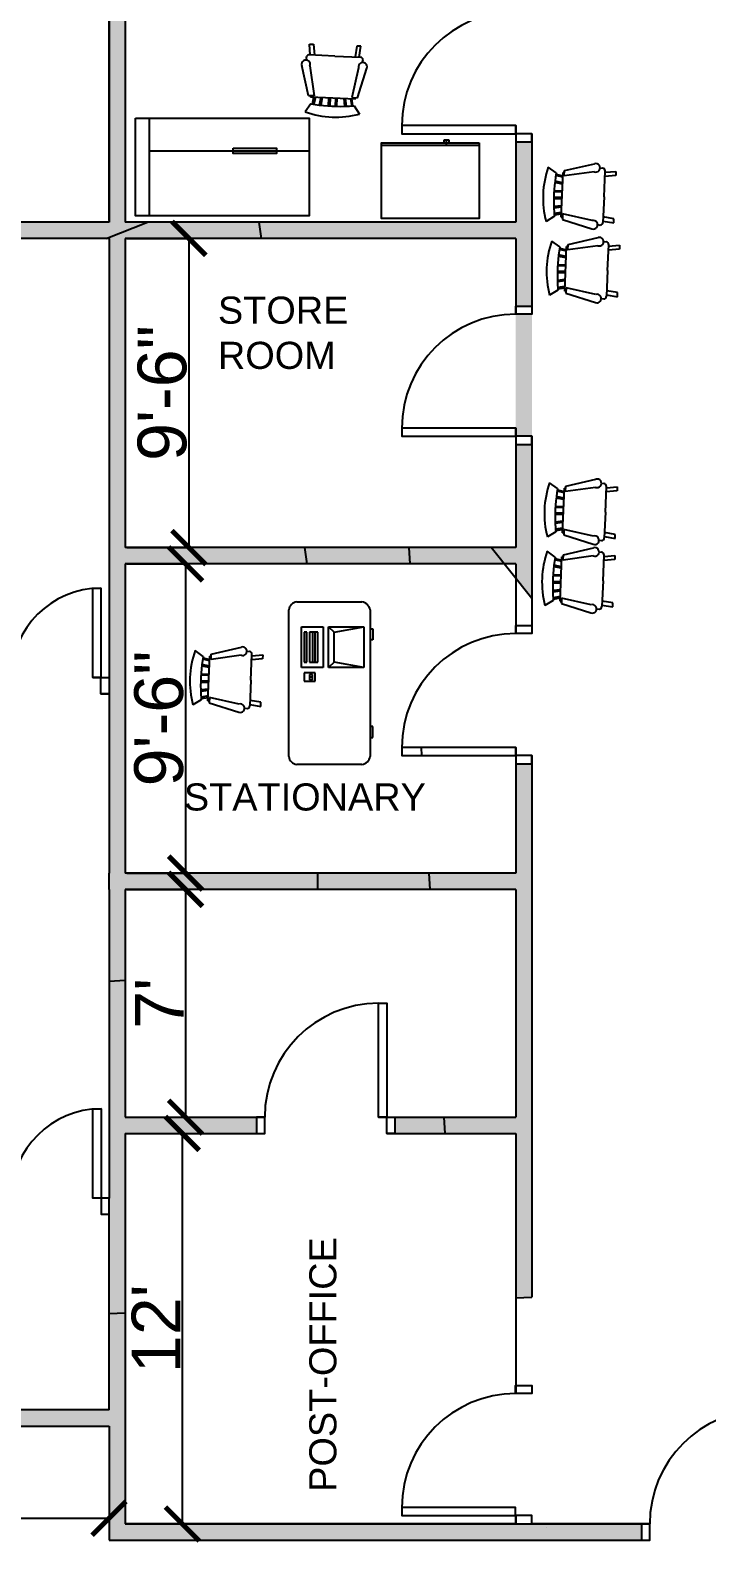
# Model space of a CAD drawing. Header units: inches. Extents: x 2770 to 5455, y -1794 to 2520.
# Drawn here: x 3894 to 4144, y 1676 to 2234 of the extents above; entities that cross this region are included whole.
import ezdxf

# ---------------------------------------------------------------- set-up
doc = ezdxf.new("R2010")
doc.units = ezdxf.units.IN
for name, color, linetype in [('dimension', 2, 'Continuous'), ('doors and windows', 220, 'Continuous'), ('NAMING', 30, 'Continuous')]:
    doc.layers.add(name, color=color, linetype=linetype)
doc.styles.add('Annotative', font='arial.ttf')
doc.styles.get("Standard").update_dxf_attribs({"font": 'arial.ttf', "height": 42})
doc.dimstyles.new('ISO-25', dxfattribs={"dimtxt": 18, "dimasz": 12.5, "dimexe": 1.25, "dimexo": 0.625, "dimtad": 1, "dimdec": 0, "dimlunit": 4, "dimtxsty": 'Annotative', "dimblk": 'ARCHTICK', "dimcen": 2.5, "dimclrt": 256, "dimadec": 0, "dimazin": 0, "dimtfac": 1, "dimtdec": 0, "dimtmove": 0, "dimatfit": 3, "dimfxl": 1, "dimarcsym": 0})

# ---------------------------------------------------------------- blocks, each defined once
blk = doc.blocks.new('Refrigerator-2 door - 36 in front')
for p, q in [((12, 5), (12, 64)), ((0, 5), (36, 5))]:
    blk.add_line(p, q)
for points in [[(0, 0), (0, 64), (36, 64), (36, 0)], [(11, 36), (11, 52), (13, 52), (13, 36)]]:
    blk.add_lwpolyline(points, close=True)
blk = doc.blocks.new('Desk - 30 x 60 in.')
at = {"linetype": 'Continuous'}
for p, q in [((-26.999995, 0), (26.999995, 0)), ((-29.999995, -27), (-29.999995, -3)), ((29.999995, -3), (29.999995, -27)), ((26.999995, -30), (-26.999995, -30)), ((-20.000005, -30), (-20.000005, -31)), ((-20.000005, -31), (-16.000005, -31)), ((-16.000005, -31), (-16.000005, -30)), ((15.999995, -31), (15.999995, -30)), ((19.999995, -31), (15.999995, -31)), ((19.999995, -30), (19.999995, -31))]:
    blk.add_line(p, q, dxfattribs=at)
for centre, start, end in [((-26.499995, -3.5), 98.1301, 171.8699), ((26.499995, -3.5), 8.130102, 81.8699), ((-26.499995, -26.5), 188.1301, 261.8699), ((26.499995, -26.5), 278.1301, 351.8699)]:
    blk.add_arc(centre, 3.535534, start, end, dxfattribs=at)
blk = doc.blocks.new('Chair - Rocking')
at = {"linetype": 'Continuous'}
for p, q in [((-8, -4.5), (-10, -1.5)), ((-7.5, -4.5), (-7, -7)), ((-6.5, -7), (-7.02225, -4.43)), ((-4.5, -7), (-4.96674, -4.19951)), ((-4, -7), (-4.40532, -4.16272)), ((-1.5, -4.05012), (-1.5, -7)), ((-1, -7), (-1, -4.05012)), ((1, -7), (1, -4.04655)), ((1.5, -4.05012), (1.5, -7)), ((4, -7), (4.40187, -4.18694)), ((4.5, -7), (4.96761, -4.19437)), ((6.5, -7), (7, -4.4057)), ((7.5, -4.5), (7, -7)), ((8, -4.5), (10, -1.5)), ((-9, -7.5), (-12, -18.49999)), ((-7, -7.5), (-9, -7.5)), ((-9, -18.49999), (-7, -7.5)), ((-8.23428, -6.99939), (-8.3093, -7.47958)), ((-8.23041, -7), (8.23915, -7)), ((7, -7.5), (9, -7.5)), ((9, -18.49999), (7, -7.5)), ((8.31071, -7.48854), (8.23449, -7.00073)), ((9, -7.5), (12, -18.49999)), ((-10.36644, -20.64523), (-10.5, -21.49999)), ((10.5, -21.49999), (10.3575, -20.58798)), ((-9, -22.49999), (-9.5, -26.49999)), ((0, -22.49999), (-9.5, -22.49999)), ((-9.5, -26.49999), (-8, -26.49999)), ((-8, -26.49999), (-7.5, -22.49999)), ((0, -22.49999), (9.5, -22.49999)), ((8, -26.49999), (7.5, -22.49999)), ((9.5, -26.49999), (8, -26.49999)), ((9, -22.49999), (9.5, -26.49999))]:
    blk.add_line(p, q, dxfattribs=at)
for centre, radius, start, end in [((0, -34.08333), 34.08333, 72.93847, 107.0615), ((0, -68.25004), 64.25, 93.92211, 97.15267), ((0, -68.25004), 64.25, 82.84733, 93.92211), ((-10.5, -18.99999), 1.58114, 161.5651, 18.43495), ((-9.5, -21.49999), 1, 180, 270), ((10.5, -18.99999), 1.58114, 161.5651, 18.43495), ((9.5, -21.49999), 1, 270, 0)]:
    blk.add_arc(centre, radius, start, end, dxfattribs=at)
blk = doc.blocks.new('Computer Terminal')
at = {"linetype": 'Continuous'}
for p, q in [((-10, 11.5), (5, 11.5)), ((-8, 0.5), (-10, 11.5)), ((-10, -1.5), (-10, 11.5)), ((5, 11.5), (3, 0.5)), ((5, 11.5), (5, -1.5)), ((-10, -1.5), (-8, 0.5)), ((3, 0.5), (-8, 0.5)), ((3, 0.5), (5, -1.5)), ((5, -1.5), (-10, -1.5)), ((-10, -11.5), (-10, -3.5)), ((-10, -3.5), (5, -3.5)), ((-8, -5.5), (-8, -8.5)), ((3, -5.5), (-8, -5.5)), ((3, -8.5), (3, -5.5)), ((5, -3.5), (5, -11.5)), ((3, -6.5), (-8, -6.5)), ((-8, -7.5), (3, -7.5)), ((-8, -8.5), (3, -8.5)), ((-8, -9.5), (-8, -10.5)), ((3, -9.5), (-8, -9.5)), ((-8, -10.5), (3, -10.5)), ((3, -10.5), (3, -9.5)), ((10, -6.5), (7, -6.5)), ((7, -6.5), (7, -10.5)), ((7, -10.5), (10, -10.5)), ((9.5, -7.5), (7.5, -7.5)), ((7.5, -7.5), (7.5, -8.5)), ((7.5, -8.5), (9.5, -8.5)), ((8.5, -7.5), (8.5, -8.5)), ((9.5, -8.5), (9.5, -7.5)), ((10, -10.5), (10, -6.5)), ((5, -11.5), (-10, -11.5))]:
    blk.add_line(p, q, dxfattribs=at)
blk = doc.blocks.new('Refrigerator-2 door - 36 in top')
for p, q in [((0, -26.999999), (36, -26.999999)), ((12, -26.999999), (12, -28.999999)), ((11, -27.999999), (11, -28.999999)), ((11, -28.999999), (13, -28.999999)), ((13, -28.999999), (13, -27.999999))]:
    blk.add_line(p, q)
blk.add_lwpolyline([(0, -27.999999), (0, 0), (36, 0), (36, -27.999999)], close=True)
blk = doc.blocks.new('_ArchTick')
at = {"color": 0, "linetype": 'ByBlock', "const_width": 0.15}
blk.add_lwpolyline([(-0.5, -0.5), (0.5, 0.5)], dxfattribs=at)
blk = doc.blocks.new('*D48')
at = {"layer": 'Defpoints', "color": 0, "transparency": 16777216}
for p in [(4955.41, 2387.56), (3311.41, 2162.84), (4955.41, 2162.84)]:
    blk.add_point(p, dxfattribs=at)
at = {"layer": 'dimension', "color": 0, "lineweight": -2, "transparency": 16777216}
for p, q in [((3311.41, 2163.46), (3311.41, 2388.81)), ((3311.41, 2387.56), (4955.41, 2387.56)), ((4955.41, 2163.46), (4955.41, 2388.81))]:
    blk.add_line(p, q, dxfattribs=at)
at = {"layer": 'dimension', "color": 0, "lineweight": -2, "transparency": 16777216, "xscale": 12.5, "yscale": 12.5, "zscale": 12.5, "rotation": 180}
blk.add_blockref('_ArchTick', (3311.41, 2387.56), dxfattribs=at)
at = {"layer": 'dimension', "color": 0, "lineweight": -2, "transparency": 16777216, "xscale": 12.5, "yscale": 12.5, "zscale": 12.5}
blk.add_blockref('_ArchTick', (4955.41, 2387.56), dxfattribs=at)
at = {"layer": 'dimension', "transparency": 16777216, "insert": (4133.41, 2397.38), "char_height": 18, "attachment_point": 5, "style": 'Annotative'}
blk.add_mtext("137'", dxfattribs=at)
blk = doc.blocks.new('*D49')
at = {"layer": 'Defpoints', "color": 0, "transparency": 16777216}
for p in [(3923.41, 2359.58), (3311.41, 2162.84), (3923.41, 2162.84)]:
    blk.add_point(p, dxfattribs=at)
at = {"layer": 'dimension', "color": 0, "lineweight": -2, "transparency": 16777216}
for p, q in [((3311.41, 2163.46), (3311.41, 2360.83)), ((3311.41, 2359.58), (3923.41, 2359.58)), ((3923.41, 2163.46), (3923.41, 2360.83))]:
    blk.add_line(p, q, dxfattribs=at)
at = {"layer": 'dimension', "color": 0, "lineweight": -2, "transparency": 16777216, "xscale": 12.5, "yscale": 12.5, "zscale": 12.5, "rotation": 180}
blk.add_blockref('_ArchTick', (3311.41, 2359.58), dxfattribs=at)
at = {"layer": 'dimension', "color": 0, "lineweight": -2, "transparency": 16777216, "xscale": 12.5, "yscale": 12.5, "zscale": 12.5}
blk.add_blockref('_ArchTick', (3923.41, 2359.58), dxfattribs=at)
at = {"layer": 'dimension', "transparency": 16777216, "insert": (3617.41, 2369.4), "char_height": 18, "attachment_point": 5, "style": 'Annotative'}
blk.add_mtext("51'", dxfattribs=at)
blk = doc.blocks.new('*D80')
at = {"layer": 'Defpoints', "color": 0, "transparency": 16777216}
for p in [(3749.41, 2321.16), (3749.41, 2162.84), (3923.41, 2162.84)]:
    blk.add_point(p, dxfattribs=at)
at = {"layer": 'dimension', "color": 0, "lineweight": -2, "transparency": 16777216}
for p, q in [((3749.41, 2163.46), (3749.41, 2322.41)), ((3923.41, 2321.16), (3749.41, 2321.16)), ((3923.41, 2163.46), (3923.41, 2322.41))]:
    blk.add_line(p, q, dxfattribs=at)
at = {"layer": 'dimension', "color": 0, "lineweight": -2, "transparency": 16777216, "xscale": 12.5, "yscale": 12.5, "zscale": 12.5, "rotation": 180}
blk.add_blockref('_ArchTick', (3749.41, 2321.16), dxfattribs=at)
at = {"layer": 'dimension', "color": 0, "lineweight": -2, "transparency": 16777216, "xscale": 12.5, "yscale": 12.5, "zscale": 12.5}
blk.add_blockref('_ArchTick', (3923.41, 2321.16), dxfattribs=at)
at = {"layer": 'dimension', "transparency": 16777216, "insert": (3836.41, 2330.97), "char_height": 18, "attachment_point": 5, "style": 'Annotative'}
blk.add_mtext('14\'-6"', dxfattribs=at)
blk = doc.blocks.new('*D91')
at = {"layer": 'Defpoints', "color": 0, "transparency": 16777216}
for p in [(3623.41, 1718.93), (3923.41, 1718.97), (3923.41, 1684.93)]:
    blk.add_point(p, dxfattribs=at)
at = {"layer": 'dimension', "color": 0, "lineweight": -2, "transparency": 16777216}
for p, q in [((3623.41, 1718.3), (3623.41, 1683.68)), ((3923.41, 1718.35), (3923.41, 1683.68)), ((3623.41, 1684.93), (3923.41, 1684.93))]:
    blk.add_line(p, q, dxfattribs=at)
at = {"layer": 'dimension', "color": 0, "lineweight": -2, "transparency": 16777216, "xscale": 12.5, "yscale": 12.5, "zscale": 12.5, "rotation": 180}
blk.add_blockref('_ArchTick', (3623.41, 1684.93), dxfattribs=at)
at = {"layer": 'dimension', "color": 0, "lineweight": -2, "transparency": 16777216, "xscale": 12.5, "yscale": 12.5, "zscale": 12.5}
blk.add_blockref('_ArchTick', (3923.41, 1684.93), dxfattribs=at)
at = {"layer": 'dimension', "transparency": 16777216, "insert": (3773.41, 1694.74), "char_height": 18, "attachment_point": 5, "style": 'Annotative'}
blk.add_mtext("25'", dxfattribs=at)
blk = doc.blocks.new('*D96')
at = {"layer": 'Defpoints', "color": 0, "transparency": 16777216}
for p in [(3923.41, 2288.84), (3862.29, 2162.84), (3923.41, 2162.84)]:
    blk.add_point(p, dxfattribs=at)
at = {"layer": 'dimension', "color": 0, "lineweight": -2, "transparency": 16777216}
for p, q in [((3922.79, 2288.84), (3861.04, 2288.84)), ((3862.29, 2288.84), (3862.29, 2162.84)), ((3922.79, 2162.84), (3861.04, 2162.84))]:
    blk.add_line(p, q, dxfattribs=at)
at = {"layer": 'dimension', "color": 0, "lineweight": -2, "transparency": 16777216, "xscale": 12.5, "yscale": 12.5, "zscale": 12.5}
for p, rotation in [((3862.29, 2288.84), 90), ((3862.29, 2162.84), 270)]:
    blk.add_blockref('_ArchTick', p, dxfattribs=dict(at, rotation=rotation))
at = {"layer": 'dimension', "transparency": 16777216, "insert": (3852.47, 2225.84), "char_height": 18, "attachment_point": 5, "rotation": 90, "style": 'Annotative'}
blk.add_mtext('10\'-6"', dxfattribs=at)
blk = doc.blocks.new('*D97')
at = {"layer": 'Defpoints', "color": 0, "transparency": 16777216}
for p in [(3929.41, 2156.84), (3929.41, 2042.84), (3952.88, 2042.84)]:
    blk.add_point(p, dxfattribs=at)
at = {"layer": 'dimension', "color": 0, "lineweight": -2, "transparency": 16777216}
for p, q in [((3930.04, 2156.84), (3954.13, 2156.84)), ((3952.88, 2156.84), (3952.88, 2042.84)), ((3930.04, 2042.84), (3954.13, 2042.84))]:
    blk.add_line(p, q, dxfattribs=at)
at = {"layer": 'dimension', "color": 0, "lineweight": -2, "transparency": 16777216, "xscale": 12.5, "yscale": 12.5, "zscale": 12.5}
for p, rotation in [((3952.88, 2156.84), 90), ((3952.88, 2042.84), 270)]:
    blk.add_blockref('_ArchTick', p, dxfattribs=dict(at, rotation=rotation))
at = {"layer": 'dimension', "transparency": 16777216, "insert": (3943.07, 2099.84), "char_height": 18, "attachment_point": 5, "rotation": 90, "style": 'Annotative'}
blk.add_mtext('9\'-6"', dxfattribs=at)
blk = doc.blocks.new('*D98')
at = {"layer": 'Defpoints', "color": 0, "transparency": 16777216}
for p in [(3929.41, 2036.84), (3929.41, 1922.84), (3951.66, 1922.84)]:
    blk.add_point(p, dxfattribs=at)
at = {"layer": 'dimension', "color": 0, "lineweight": -2, "transparency": 16777216}
for p, q in [((3930.04, 2036.84), (3952.91, 2036.84)), ((3951.66, 2036.84), (3951.66, 1922.84)), ((3930.04, 1922.84), (3952.91, 1922.84))]:
    blk.add_line(p, q, dxfattribs=at)
at = {"layer": 'dimension', "color": 0, "lineweight": -2, "transparency": 16777216, "xscale": 12.5, "yscale": 12.5, "zscale": 12.5}
for p, rotation in [((3951.66, 2036.84), 90), ((3951.66, 1922.84), 270)]:
    blk.add_blockref('_ArchTick', p, dxfattribs=dict(at, rotation=rotation))
at = {"layer": 'dimension', "transparency": 16777216, "insert": (3941.84, 1979.84), "char_height": 18, "attachment_point": 5, "rotation": 90, "style": 'Annotative'}
blk.add_mtext('9\'-6"', dxfattribs=at)
blk = doc.blocks.new('*D99')
at = {"layer": 'Defpoints', "color": 0, "transparency": 16777216}
for p in [(3929.41, 1916.84), (3929.41, 1832.84), (3951.63, 1832.84)]:
    blk.add_point(p, dxfattribs=at)
at = {"layer": 'dimension', "color": 0, "lineweight": -2, "transparency": 16777216}
for p, q in [((3930.04, 1916.84), (3952.88, 1916.84)), ((3951.63, 1916.84), (3951.63, 1832.84)), ((3930.04, 1832.84), (3952.88, 1832.84))]:
    blk.add_line(p, q, dxfattribs=at)
at = {"layer": 'dimension', "color": 0, "lineweight": -2, "transparency": 16777216, "xscale": 12.5, "yscale": 12.5, "zscale": 12.5}
for p, rotation in [((3951.63, 1916.84), 90), ((3951.63, 1832.84), 270)]:
    blk.add_blockref('_ArchTick', p, dxfattribs=dict(at, rotation=rotation))
at = {"layer": 'dimension', "transparency": 16777216, "insert": (3942, 1874.84), "char_height": 18, "attachment_point": 5, "rotation": 90, "style": 'Annotative'}
blk.add_mtext("7'", dxfattribs=at)
blk = doc.blocks.new('*D100')
at = {"layer": 'Defpoints', "color": 0, "transparency": 16777216}
for p in [(3929.41, 1826.84), (3929.41, 1682.84), (3950.43, 1682.84)]:
    blk.add_point(p, dxfattribs=at)
at = {"layer": 'dimension', "color": 0, "lineweight": -2, "transparency": 16777216}
for p, q in [((3930.04, 1826.84), (3951.68, 1826.84)), ((3950.43, 1826.84), (3950.43, 1682.84)), ((3930.04, 1682.84), (3951.68, 1682.84))]:
    blk.add_line(p, q, dxfattribs=at)
at = {"layer": 'dimension', "color": 0, "lineweight": -2, "transparency": 16777216, "xscale": 12.5, "yscale": 12.5, "zscale": 12.5}
for p, rotation in [((3950.43, 1826.84), 90), ((3950.43, 1682.84), 270)]:
    blk.add_blockref('_ArchTick', p, dxfattribs=dict(at, rotation=rotation))
at = {"layer": 'dimension', "transparency": 16777216, "insert": (3940.77, 1754.84), "char_height": 18, "attachment_point": 5, "rotation": 90, "style": 'Annotative'}
blk.add_mtext("12'", dxfattribs=at)

msp = doc.modelspace()

# ---------------------------------------------------------------- hatches: boundary and pattern name
h = msp.add_hatch()
h.set_pattern_fill('AR-CONC', color=256, scale=0.05)
h.paths.add_polyline_path([(3317.41, 2156.84), (3311.41, 2162.84), (3311.41, 1986.39), (3317.41, 1987.89)])
h.paths.add_polyline_path([(3317.41, 1987.89), (3311.41, 1986.39), (3311.41, 1937.54), (3317.41, 1933.66)])
h.paths.add_polyline_path([(3483.66, 2162.84), (3335.41, 2162.84), (3311.41, 2162.84), (3317.41, 2156.84), (3335.41, 2156.84), (3484.2, 2156.84)])
h.paths.add_polyline_path([(3673.05, 2162.84), (3623.41, 2162.84), (3483.66, 2162.84), (3484.2, 2156.84), (3623.41, 2156.84), (3623.41, 2067.77), (3629.41, 2079.26), (3629.41, 2156.84), (3669.92, 2156.84)])
h.paths.add_polyline_path([(3704.41, 2060.84), (3629.41, 2060.84), (3629.41, 2079.26), (3623.41, 2067.77), (3623.41, 1991.56), (3629.41, 1979.7), (3629.41, 2054.84), (3704.41, 2054.84)])
h.paths.add_polyline_path([(3629.41, 1979.7), (3623.41, 1991.56), (3623.41, 1947.78), (3629.41, 1947.78)])
h.paths.add_polyline_path([(3713.66, 2162.84), (3673.05, 2162.84), (3669.92, 2156.84), (3724.24, 2156.84)])
h.paths.add_polyline_path([(3629.41, 1898.93), (3667.27, 1898.93), (3667.27, 1904.93), (3629.41, 1904.93), (3623.41, 1904.93), (3623.41, 1816.68), (3629.41, 1820.25)])
h.paths.add_polyline_path([(3519.65, 1802.93), (3449.41, 1802.93), (3449.41, 1848.33), (3443.41, 1852.21), (3443.41, 1796.93), (3528.94, 1796.93)])
h.paths.add_polyline_path([(3749.41, 1898.93), (3876.94, 1898.93), (3876.94, 1904.93), (3749.41, 1904.93), (3749.41, 1943.16), (3743.41, 1939.37), (3743.41, 1904.93), (3743.41, 1898.93), (3743.36, 1898.93), (3743.36, 1802.93), (3749.41, 1802.93)])
h.paths.add_polyline_path([(3862.31, 1994.93), (3831.34, 1994.93), (3821.84, 1988.93), (3864.3, 1988.93)])
h.paths.add_polyline_path([(3831.34, 1994.93), (3749.41, 1994.93), (3749.41, 2142.56), (3743.41, 2145.96), (3743.41, 1939.37), (3749.41, 1943.16), (3749.41, 1988.93), (3821.84, 1988.93)])
h.paths.add_polyline_path([(3884.43, 1994.93), (3862.31, 1994.93), (3864.3, 1988.93), (3870.94, 1988.93), (3870.94, 1940.99), (3876.94, 1940.99), (3876.94, 1988.93), (3884.43, 1988.93)])
h.paths.add_polyline_path([(3929.41, 2036.84), (3996.37, 2036.84), (3995.53, 2042.84), (3929.41, 2042.84), (3929.41, 2156.84), (3979.55, 2156.84), (3978.71, 2162.84), (3937.58, 2162.84), (3922.34, 2156.84), (3923.41, 2156.84), (3923.41, 1994.93), (3923.43, 1994.93), (3923.43, 1988.93), (3923.41, 1922.84), (3923.41, 1916.84), (3923.41, 1882.91), (3929.41, 1883.22), (3929.41, 1916.84), (4000.35, 1916.84), (4000.35, 1922.84), (3929.41, 1922.84)])
h.paths.add_polyline_path([(3937.58, 2162.84), (3929.41, 2162.84), (3929.41, 2282.84), (4073.41, 2282.84), (4073.41, 2243.45), (4079.41, 2243.45), (4079.41, 2282.84), (4119.92, 2282.84), (4119.92, 2288.84), (3923.41, 2288.84), (3923.41, 2162.84), (3713.66, 2162.84), (3724.24, 2156.84), (3743.41, 2156.84), (3743.41, 2145.96), (3749.41, 2142.56), (3749.41, 2156.84), (3922.34, 2156.84)])
h.paths.add_polyline_path([(4033.96, 2042.84), (3995.53, 2042.84), (3996.37, 2036.84), (4034.33, 2036.84)])
h.paths.add_polyline_path([(4064.34, 2042.84), (4033.96, 2042.84), (4034.33, 2036.84), (4069.15, 2036.84)])
h.paths.add_polyline_path([(3977.85, 1832.84), (3929.41, 1832.84), (3929.41, 1883.22), (3923.41, 1882.91), (3923.41, 1832.84), (3923.41, 1803.03), (3923.46, 1803.03), (3923.46, 1797.03), (3923.43, 1760.46), (3929.41, 1760.69), (3929.41, 1826.84), (3977.85, 1826.84)])
h.paths.add_polyline_path([(3929.41, 1760.69), (3923.41, 1760.46), (3923.41, 1724.93), (3695.09, 1724.93), (3695.09, 1745.72), (3689.09, 1745.72), (3689.09, 1724.93), (3680.71, 1724.93), (3680.71, 1718.97), (3923.41, 1718.97), (3923.41, 1676.93), (4119.83, 1676.89), (4119.83, 1682.84), (4079.39, 1682.84), (4079.39, 1682.92), (4073.41, 1682.92), (4073.41, 1682.84), (3929.41, 1682.84)])
h.paths.add_polyline_path([(4079.41, 1916.84), (4079.41, 1963.15), (4073.41, 1963.15), (4073.41, 1922.84), (4041.39, 1922.84), (4041.76, 1916.84), (4073.41, 1916.84), (4073.41, 1832.84), (4046.96, 1832.84), (4047.33, 1826.84), (4073.41, 1826.84), (4073.41, 1766.2), (4079.41, 1766.43)])
h.paths.add_polyline_path([(4046.96, 1832.84), (4028.85, 1832.84), (4028.85, 1826.84), (4047.33, 1826.84)])
h.paths.add_polyline_path([(4700.44, 1778.84), (4505.41, 1778.84), (4418.41, 1778.84), (4418.41, 1772.84), (4505.41, 1772.84), (4700.44, 1772.84)])
h = msp.add_hatch()
h.set_pattern_fill('AR-CONC', color=256, scale=0.05)
h.paths.add_polyline_path([(4041.39, 1922.84), (4000.35, 1922.84), (4000.35, 1916.84), (4041.76, 1916.84)])
h.paths.add_polyline_path([(4277.92, 1922.84), (4217.41, 1922.84), (4217.41, 1956.85), (4211.41, 1955.46), (4211.41, 1886.28), (4217.41, 1886.28), (4217.41, 1916.84), (4277.92, 1916.84)])
h.paths.add_polyline_path([(4361.41, 1808.84), (4277.92, 1808.84), (4277.92, 1802.84), (4361.41, 1802.84)])
h.paths.add_polyline_path([(4277.92, 1808.84), (4217.41, 1808.84), (4217.41, 1835.28), (4211.41, 1835.28), (4211.41, 1771.49), (4217.41, 1771.72), (4217.41, 1802.84), (4277.92, 1802.84)])
h.paths.add_polyline_path([(4445.07, 1796.67), (4439.07, 1796.67), (4439.07, 1778.84), (4445.07, 1778.84)])
h.paths.add_polyline_path([(4217.41, 1963.27), (4211.41, 1963.27), (4211.41, 1955.46), (4217.41, 1956.85)])
h.paths.add_polyline_path([(4079.41, 2128.91), (4073.42, 2128.91), (4073.42, 2131.91), (4079.41, 2131.91), (4079.41, 2162.84), (4079.41, 2192.45), (4073.41, 2192.45), (4073.41, 2162.84), (3978.71, 2162.84), (3979.55, 2156.84), (3929.41, 2156.84), (3929.41, 2042.84), (4064.34, 2042.84), (4069.15, 2036.84), (4073.41, 2036.84), (4073.41, 2031.52), (4079.41, 2024.03), (4079.41, 2042.84), (4079.41, 2080.91), (4073.42, 2080.91), (4073.42, 2083.91), (4079.41, 2083.91)])
h.paths.add_polyline_path([(4073.41, 2128.91), (4073.41, 2156.84), (3929.41, 2156.84), (3929.41, 2042.84), (4064.34, 2042.84), (4073.41, 2042.84), (4073.41, 2083.91), (4031.42, 2083.91), (4031.42, 2086.91, -0.414175)], flags=16)
h.paths.add_polyline_path([(4073.41, 2128.91, 0.414175), (4031.42, 2086.91), (4073.41, 2086.91)], flags=16)
h.paths.add_polyline_path([(4073.41, 2086.91), (4031.42, 2086.91), (4031.42, 2083.91), (4073.41, 2083.91)], flags=16)

# ---------------------------------------------------------------- linework, layer by layer
for p, q in [((3923.41, 2288.84), (3923.41, 2162.84)), ((3929.41, 2282.84), (3929.41, 2162.84)), ((4073.41, 2198.45), (4073.41, 2162.84)), ((4079.41, 2195.45), (4079.41, 2162.84)), ((3923.41, 2162.84), (3623.41, 2162.84)), ((3922.34, 2156.84), (3937.58, 2162.84)), ((4073.41, 2162.84), (3929.41, 2162.84)), ((3978.71, 2162.84), (3979.55, 2156.84)), ((4073.41, 2162.84), (4073.41, 2162.84)), ((4079.41, 2162.84), (4079.41, 2128.91)), ((3923.41, 2156.84), (3749.41, 2156.84)), ((3923.41, 2156.84), (3923.41, 1922.84)), ((4073.41, 2156.84), (3929.41, 2156.84)), ((3929.41, 2156.84), (3929.41, 2042.84)), ((4073.41, 2156.84), (4073.41, 2128.91)), ((4073.41, 2086.91), (4073.41, 2042.84)), ((4079.41, 2083.91), (4079.41, 2042.84)), ((4073.41, 2042.84), (3929.41, 2042.84)), ((3995.53, 2042.84), (3996.37, 2036.84)), ((4033.96, 2042.84), (4034.33, 2036.84)), ((4079.41, 2024.03), (4064.34, 2042.84)), ((4073.41, 2042.84), (4073.41, 2042.84)), ((4079.41, 2042.84), (4079.41, 2011.15)), ((4073.41, 2036.84), (3929.41, 2036.84)), ((3929.41, 2036.84), (3929.41, 1922.84)), ((4073.41, 2036.84), (4073.41, 2011.15)), ((3917.43, 1994.93), (3923.41, 1994.93)), ((3920.43, 1988.93), (3923.41, 1988.93)), ((4038.52, 1969.15), (4038.71, 1966.15)), ((4073.41, 1969.15), (4073.41, 1922.84)), ((4079.41, 1966.15), (4079.41, 1916.84)), ((3923.41, 1916.84), (3923.41, 1922.84)), ((4073.41, 1922.84), (3929.41, 1922.84)), ((4000.35, 1922.84), (4000.35, 1916.84)), ((4041.39, 1922.84), (4041.76, 1916.84)), ((4073.41, 1922.84), (4073.41, 1922.84)), ((3923.41, 1916.84), (3923.41, 1832.84)), ((4073.41, 1916.84), (3929.41, 1916.84)), ((3929.41, 1916.84), (3929.41, 1832.84)), ((3929.41, 1916.84), (3929.41, 1832.84)), ((4073.41, 1916.84), (4073.41, 1832.84)), ((4079.41, 1916.84), (4079.41, 1766.43)), ((3929.41, 1883.22), (3923.41, 1882.91)), ((3923.41, 1832.84), (3923.41, 1802.93)), ((3929.41, 1832.84), (3980.85, 1832.84)), ((3977.85, 1832.84), (3977.85, 1832.84)), ((4022.85, 1832.84), (4073.41, 1832.84)), ((4046.96, 1832.84), (4047.33, 1826.84)), ((3929.41, 1826.84), (3980.85, 1826.84)), ((3929.41, 1826.84), (3929.41, 1682.84)), ((4025.85, 1826.84), (4073.41, 1826.84)), ((4073.41, 1826.84), (4073.41, 1730.92)), ((3923.41, 1802.93), (3917.46, 1802.93)), ((3923.41, 1724.93), (3923.41, 1796.93)), ((4073.41, 1766.2), (4079.41, 1766.43)), ((3923.41, 1760.46), (3929.41, 1760.69)), ((3923.41, 1724.93), (3695.09, 1724.93)), ((3680.71, 1718.97), (3923.41, 1718.97)), ((3923.41, 1718.93), (3923.41, 1676.93)), ((4073.41, 1685.92), (4073.41, 1682.84)), ((3929.41, 1682.84), (4073.41, 1682.84)), ((4073.41, 1682.84), (3929.41, 1682.84)), ((4079.41, 1682.84), (4119.91, 1682.84)), ((4079.41, 1682.84), (4122.83, 1682.84)), ((4122.83, 1682.84), (4079.41, 1682.84)), ((4084.91, 1682.84), (4122.83, 1682.84)), ((4084.91, 1681.51), (4084.91, 1681.51)), ((3923.41, 1676.93), (4122.83, 1676.89))]:
    msp.add_line(p, q)
at = {"layer": 'doors and windows'}
for points in [[(4031.41, 2198.45), (4031.41, 2195.45), (4073.41, 2195.45), (4073.41, 2198.45)], [(4073.41, 2195.45), (4073.41, 2192.45), (4079.41, 2192.45), (4079.41, 2195.45)], [(4073.42, 2128.91), (4073.42, 2131.91), (4079.42, 2131.91), (4079.42, 2128.91)], [(4031.42, 2086.91), (4031.42, 2083.91), (4073.42, 2083.91), (4073.42, 2086.91)], [(4073.42, 2083.91), (4073.42, 2080.91), (4079.42, 2080.91), (4079.42, 2083.91)], [(3917.43, 2027.93), (3920.43, 2027.93), (3920.43, 1994.93), (3917.43, 1994.93)], [(4073.41, 2011.15), (4073.41, 2014.15), (4079.41, 2014.15), (4079.41, 2011.15)], [(3920.43, 1994.93), (3923.43, 1994.93), (3923.43, 1988.93), (3920.43, 1988.93)], [(4031.41, 1969.15), (4031.41, 1966.15), (4073.41, 1966.15), (4073.41, 1969.15)], [(4073.41, 1966.15), (4073.41, 1963.15), (4079.41, 1963.15), (4079.41, 1966.15)], [(4022.85, 1874.84), (4025.85, 1874.84), (4025.85, 1832.84), (4022.85, 1832.84)], [(3917.46, 1835.93), (3920.46, 1835.93), (3920.46, 1802.93), (3917.46, 1802.93)], [(3980.85, 1832.84), (3977.85, 1832.84), (3977.85, 1826.84), (3980.85, 1826.84)], [(4025.85, 1832.84), (4028.85, 1832.84), (4028.85, 1826.84), (4025.85, 1826.84)], [(3923.46, 1803.03), (3920.46, 1803.03), (3920.46, 1797.03), (3923.46, 1797.03)], [(4073.39, 1730.92), (4073.39, 1733.92), (4079.39, 1733.92), (4079.39, 1730.92)], [(4031.39, 1688.92), (4031.39, 1685.92), (4073.39, 1685.92), (4073.39, 1688.92)], [(4073.39, 1685.92), (4073.39, 1682.92), (4079.39, 1682.92), (4079.39, 1685.92)], [(4122.83, 1682.84), (4119.83, 1682.84), (4119.83, 1676.84), (4122.83, 1676.84)]]:
    msp.add_lwpolyline(points, close=True, dxfattribs=at)
for centre, radius in [((4073.41, 2198.45), 42), ((4073.42, 2086.91), 42), ((3920.43, 1994.93), 33), ((4073.41, 1969.15), 42), ((4022.85, 1832.84), 42), ((3920.46, 1802.93), 33), ((4073.39, 1688.92), 42), ((4164.83, 1682.84), 42)]:
    msp.add_arc(centre, radius, 90, 180, dxfattribs=at)

# ---------------------------------------------------------------- block references
for name, p, rotation in [('Chair - Rocking', (4005.71, 2201.61), 177.5913787717459), ('Refrigerator-2 door - 36 in front', (3933.23, 2201.14), 270), ('Refrigerator-2 door - 36 in top', (4059.91, 2164.14), 180), ('Chair - Rocking', (4083.52, 2173.19), 87.59137877174828), ('Chair - Rocking', (4084.83, 2145.96), 87.59137877174828), ('Chair - Rocking', (4084.01, 2056.85), 87.59137877174828), ('Chair - Rocking', (4083.13, 2031.56), 87.59137877174828), ('Desk - 30 x 60 in.', (3989.69, 1992.86), 90), ('Computer Terminal', (4005.91, 2003.62), 270), ('Chair - Rocking', (3953.27, 1994.93), 87.59137877174828)]:
    msp.add_blockref(name, p, dxfattribs=dict(rotation=rotation))

# ---------------------------------------------------------------- texts
at = {"layer": 'NAMING', "char_height": 10, "attachment_point": 1}
for s, width, insert in [('STORE\\PROOM', 92.7257, (3963.59, 2135.41)), ('STATIONARY', 105.8223, (3951.03, 1955.91))]:
    msp.add_mtext_dynamic_manual_height_columns(s, width=width, gutter_width=75, heights=[0], dxfattribs=dict(at, insert=insert))
at = {"layer": 'NAMING', "insert": (3997.28, 1694.69), "char_height": 10, "attachment_point": 1, "rotation": 90}
msp.add_mtext_dynamic_manual_height_columns('POST-OFFICE', width=30.3704, gutter_width=75, heights=[0], dxfattribs=at)

# ---------------------------------------------------------------- dimensions: what is measured, and where the dimension line sits
at = {"layer": 'dimension'}
for base, p1, p2, picture, middle in [((4955.41, 2387.56), (3311.41, 2162.84), (4955.41, 2162.84), '*D48', (4133.41, 2397.38)), ((3923.41, 2359.58), (3311.41, 2162.84), (3923.41, 2162.84), '*D49', (3617.41, 2369.4)), ((3923.41, 1684.93), (3623.41, 1718.93), (3923.41, 1718.97), '*D91', (3773.41, 1694.74))]:
    dim = msp.add_linear_dim(base=base, p1=p1, p2=p2, dimstyle='ISO-25', dxfattribs=at)
    dim.commit()
    dim.dimension.update_dxf_attribs({"geometry": picture, "text_midpoint": middle})
dim = msp.add_linear_dim(base=(3749.41, 2321.16), p1=(3923.41, 2162.84), p2=(3749.41, 2162.84), dimstyle='ISO-25', dxfattribs=at)
dim.commit()
dim.dimension.update_dxf_attribs({"geometry": '*D80', "text_midpoint": (3836.41, 2321.16), "dimtype": 160})
for base, p1, p2, picture, middle in [((3862.29, 2162.84), (3923.41, 2288.84), (3923.41, 2162.84), '*D96', (3852.47, 2225.84)), ((3952.88, 2042.84), (3929.41, 2156.84), (3929.41, 2042.84), '*D97', (3943.07, 2099.84)), ((3951.66, 1922.84), (3929.41, 2036.84), (3929.41, 1922.84), '*D98', (3941.84, 1979.84)), ((3951.63, 1832.84), (3929.41, 1916.84), (3929.41, 1832.84), '*D99', (3942, 1874.84)), ((3950.43, 1682.84), (3929.41, 1826.84), (3929.41, 1682.84), '*D100', (3940.77, 1754.84))]:
    dim = msp.add_linear_dim(base=base, p1=p1, p2=p2, angle=90, dimstyle='ISO-25', dxfattribs=at)
    dim.commit()
    dim.dimension.update_dxf_attribs({"geometry": picture, "text_midpoint": middle})

doc.saveas('drawing.dxf')
